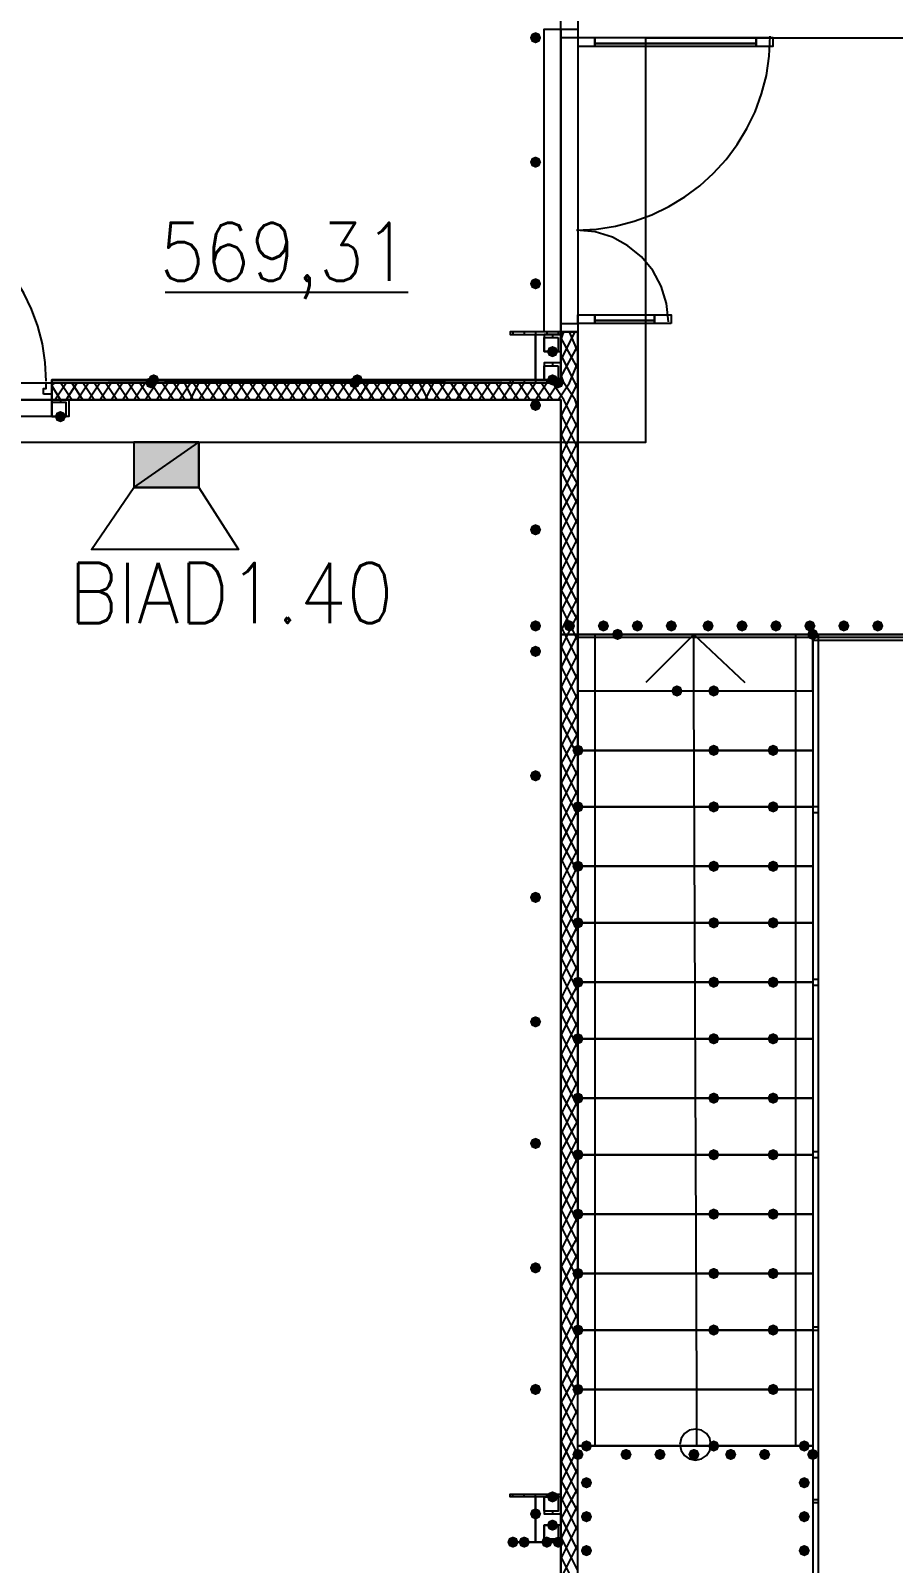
# Model space of a CAD drawing. Header units: millimetres. Extents: x 0 to 420, y 0 to 297.
# Drawn here: x 234.72 to 247.63, y 121.22 to 144.17 of the extents above; entities that cross this region are included whole.
import ezdxf

# ---------------------------------------------------------------- set-up
doc = ezdxf.new("R2010")
doc.units = ezdxf.units.MM
doc.layers.get('0').update_dxf_attribs({"linetype": 'CONTINUOUS'})
doc.styles.get("Standard").update_dxf_attribs({"font": 'STANDARD'})

msp = doc.modelspace()

# ---------------------------------------------------------------- hatches: boundary and pattern name
at = {"true_color": 0x000007}
for points in [[(242.358333, 144.060333), (242.333463, 144.000537), (242.273667, 143.975667), (242.213871, 144.000537), (242.189, 144.060333), (242.213871, 144.120129), (242.273667, 144.145), (242.333462, 144.120129)], [(242.358333, 142.197667), (242.333463, 142.137871), (242.273667, 142.113), (242.213871, 142.137871), (242.189, 142.197667), (242.213871, 142.257462), (242.273667, 142.282333), (242.333462, 142.257463)], [(242.358333, 140.377333), (242.333463, 140.317537), (242.273667, 140.292667), (242.213871, 140.317537), (242.189, 140.377333), (242.213871, 140.437129), (242.273667, 140.462), (242.333462, 140.437129)], [(242.612333, 139.361333), (242.587462, 139.301537), (242.527667, 139.276667), (242.467871, 139.301537), (242.443, 139.361333), (242.467871, 139.421129), (242.527667, 139.446), (242.587462, 139.421129)], [(242.612333, 138.938), (242.587462, 138.878204), (242.527667, 138.853333), (242.467871, 138.878204), (242.443, 138.938), (242.467871, 138.997796), (242.527667, 139.022667), (242.587462, 138.997796)], [(242.358333, 138.557), (242.333463, 138.497204), (242.273667, 138.472333), (242.213871, 138.497204), (242.189, 138.557), (242.213871, 138.616796), (242.273667, 138.641667), (242.333462, 138.616796)], [(235.246333, 138.387667), (235.221462, 138.327871), (235.161667, 138.303), (235.101871, 138.327871), (235.077, 138.387667), (235.101871, 138.447462), (235.161667, 138.472333), (235.221462, 138.447463)], [(242.358333, 136.694333), (242.333463, 136.634537), (242.273667, 136.609667), (242.213871, 136.634537), (242.189, 136.694333), (242.213871, 136.754129), (242.273667, 136.779), (242.333462, 136.754129)], [(242.358333, 135.255), (242.333463, 135.195204), (242.273667, 135.170333), (242.213871, 135.195204), (242.189, 135.255), (242.213871, 135.314796), (242.273667, 135.339667), (242.333462, 135.314796)], [(242.866333, 135.255), (242.841462, 135.195204), (242.781667, 135.170333), (242.721871, 135.195204), (242.697, 135.255), (242.721871, 135.314796), (242.781667, 135.339667), (242.841462, 135.314796)], [(243.374333, 135.255), (243.349463, 135.195204), (243.289667, 135.170333), (243.229871, 135.195204), (243.205, 135.255), (243.229871, 135.314796), (243.289667, 135.339667), (243.349462, 135.314796)], [(243.882333, 135.255), (243.857463, 135.195204), (243.797667, 135.170333), (243.737871, 135.195204), (243.713, 135.255), (243.737871, 135.314796), (243.797667, 135.339667), (243.857462, 135.314796)], [(244.390333, 135.255), (244.365462, 135.195204), (244.305667, 135.170333), (244.245871, 135.195204), (244.221, 135.255), (244.245871, 135.314796), (244.305667, 135.339667), (244.365462, 135.314796)], [(244.940667, 135.255), (244.915796, 135.195204), (244.856, 135.170333), (244.796204, 135.195204), (244.771333, 135.255), (244.796204, 135.314796), (244.856, 135.339667), (244.915796, 135.314796)], [(245.448667, 135.255), (245.423796, 135.195204), (245.364, 135.170333), (245.304204, 135.195204), (245.279333, 135.255), (245.304204, 135.314796), (245.364, 135.339667), (245.423796, 135.314796)], [(245.956667, 135.255), (245.931796, 135.195204), (245.872, 135.170333), (245.812204, 135.195204), (245.787333, 135.255), (245.812204, 135.314796), (245.872, 135.339667), (245.931796, 135.314796)], [(246.464667, 135.255), (246.439796, 135.195204), (246.38, 135.170333), (246.320204, 135.195204), (246.295333, 135.255), (246.320204, 135.314796), (246.38, 135.339667), (246.439796, 135.314796)], [(246.972667, 135.255), (246.947796, 135.195204), (246.888, 135.170333), (246.828204, 135.195204), (246.803333, 135.255), (246.828204, 135.314796), (246.888, 135.339667), (246.947796, 135.314796)], [(247.480667, 135.255), (247.455796, 135.195204), (247.396, 135.170333), (247.336204, 135.195204), (247.311333, 135.255), (247.336204, 135.314796), (247.396, 135.339667), (247.455796, 135.314796)], [(242.358333, 134.874), (242.333463, 134.814204), (242.273667, 134.789333), (242.213871, 134.814204), (242.189, 134.874), (242.213871, 134.933796), (242.273667, 134.958667), (242.333462, 134.933796)], [(242.358333, 133.011333), (242.333463, 132.951537), (242.273667, 132.926667), (242.213871, 132.951537), (242.189, 133.011333), (242.213871, 133.071129), (242.273667, 133.096), (242.333462, 133.071129)], [(242.358333, 131.191), (242.333463, 131.131204), (242.273667, 131.106333), (242.213871, 131.131204), (242.189, 131.191), (242.213871, 131.250796), (242.273667, 131.275667), (242.333462, 131.250796)], [(242.358333, 129.328333), (242.333463, 129.268537), (242.273667, 129.243667), (242.213871, 129.268537), (242.189, 129.328333), (242.213871, 129.388129), (242.273667, 129.413), (242.333462, 129.388129)], [(242.358333, 127.508), (242.333463, 127.448204), (242.273667, 127.423333), (242.213871, 127.448204), (242.189, 127.508), (242.213871, 127.567796), (242.273667, 127.592667), (242.333462, 127.567796)], [(242.358333, 125.645333), (242.333463, 125.585538), (242.273667, 125.560667), (242.213871, 125.585538), (242.189, 125.645333), (242.213871, 125.705129), (242.273667, 125.73), (242.333462, 125.705129)], [(242.358333, 123.825), (242.333463, 123.765204), (242.273667, 123.740333), (242.213871, 123.765204), (242.189, 123.825), (242.213871, 123.884796), (242.273667, 123.909667), (242.333462, 123.884796)], [(243.120333, 122.978333), (243.095462, 122.918538), (243.035667, 122.893667), (242.975871, 122.918538), (242.951, 122.978333), (242.975871, 123.038129), (243.035667, 123.063), (243.095462, 123.038129)], [(246.38, 122.978333), (246.355129, 122.918538), (246.295333, 122.893667), (246.235538, 122.918538), (246.210667, 122.978333), (246.235537, 123.038129), (246.295333, 123.063), (246.355129, 123.038129)], [(242.993333, 122.851333), (242.968462, 122.791537), (242.908667, 122.766667), (242.848871, 122.791537), (242.824, 122.851333), (242.848871, 122.911129), (242.908667, 122.936), (242.968462, 122.911129)], [(243.713, 122.851333), (243.688129, 122.791537), (243.628333, 122.766667), (243.568537, 122.791537), (243.543667, 122.851333), (243.568537, 122.911129), (243.628333, 122.936), (243.688129, 122.911129)], [(244.221, 122.851333), (244.196129, 122.791537), (244.136333, 122.766667), (244.076538, 122.791537), (244.051667, 122.851333), (244.076537, 122.911129), (244.136333, 122.936), (244.196129, 122.911129)], [(244.729, 122.851333), (244.704129, 122.791537), (244.644333, 122.766667), (244.584538, 122.791537), (244.559667, 122.851333), (244.584537, 122.911129), (244.644333, 122.936), (244.704129, 122.911129)], [(245.279333, 122.851333), (245.254462, 122.791537), (245.194667, 122.766667), (245.134871, 122.791537), (245.11, 122.851333), (245.134871, 122.911129), (245.194667, 122.936), (245.254462, 122.911129)], [(245.787333, 122.851333), (245.762462, 122.791537), (245.702667, 122.766667), (245.642871, 122.791537), (245.618, 122.851333), (245.642871, 122.911129), (245.702667, 122.936), (245.762462, 122.911129)], [(246.507, 122.851333), (246.482129, 122.791537), (246.422333, 122.766667), (246.362537, 122.791537), (246.337667, 122.851333), (246.362537, 122.911129), (246.422333, 122.936), (246.482129, 122.911129)], [(242.612333, 122.216333), (242.587462, 122.156537), (242.527667, 122.131667), (242.467871, 122.156537), (242.443, 122.216333), (242.467871, 122.276129), (242.527667, 122.301), (242.587462, 122.276129)], [(243.120333, 122.428), (243.095462, 122.368204), (243.035667, 122.343333), (242.975871, 122.368204), (242.951, 122.428), (242.975871, 122.487796), (243.035667, 122.512667), (243.095462, 122.487796)], [(246.38, 122.428), (246.355129, 122.368204), (246.295333, 122.343333), (246.235538, 122.368204), (246.210667, 122.428), (246.235537, 122.487796), (246.295333, 122.512667), (246.355129, 122.487796)], [(242.358333, 121.962333), (242.333463, 121.902537), (242.273667, 121.877667), (242.213871, 121.902537), (242.189, 121.962333), (242.213871, 122.022129), (242.273667, 122.047), (242.333462, 122.022129)], [(242.612333, 121.793), (242.587462, 121.733204), (242.527667, 121.708333), (242.467871, 121.733204), (242.443, 121.793), (242.467871, 121.852796), (242.527667, 121.877667), (242.587462, 121.852796)], [(243.120333, 121.92), (243.095462, 121.860204), (243.035667, 121.835333), (242.975871, 121.860204), (242.951, 121.92), (242.975871, 121.979796), (243.035667, 122.004667), (243.095462, 121.979796)], [(246.38, 121.92), (246.355129, 121.860204), (246.295333, 121.835333), (246.235538, 121.860204), (246.210667, 121.92), (246.235537, 121.979796), (246.295333, 122.004667), (246.355129, 121.979796)], [(242.019667, 121.539), (241.994796, 121.479204), (241.935, 121.454333), (241.875204, 121.479204), (241.850333, 121.539), (241.875204, 121.598796), (241.935, 121.623667), (241.994796, 121.598796)], [(242.189, 121.539), (242.164129, 121.479204), (242.104333, 121.454333), (242.044537, 121.479204), (242.019667, 121.539), (242.044537, 121.598796), (242.104333, 121.623667), (242.164129, 121.598796)], [(242.527667, 121.539), (242.502796, 121.479204), (242.443, 121.454333), (242.383204, 121.479204), (242.358333, 121.539), (242.383204, 121.598796), (242.443, 121.623667), (242.502796, 121.598796)], [(242.697, 121.539), (242.672129, 121.479204), (242.612333, 121.454333), (242.552537, 121.479204), (242.527667, 121.539), (242.552537, 121.598796), (242.612333, 121.623667), (242.672129, 121.598796)], [(243.120333, 121.412), (243.095462, 121.352204), (243.035667, 121.327333), (242.975871, 121.352204), (242.951, 121.412), (242.975871, 121.471796), (243.035667, 121.496667), (243.095462, 121.471796)], [(246.38, 121.412), (246.355129, 121.352204), (246.295333, 121.327333), (246.235538, 121.352204), (246.210667, 121.412), (246.235537, 121.471796), (246.295333, 121.496667), (246.355129, 121.471796)]]:
    msp.add_hatch(color=0, dxfattribs=at).paths.add_polyline_path(points, flags=0)
h = msp.add_hatch(color=0, dxfattribs=at)
h.paths.add_polyline_path([(242.612333, 138.938), (235.034667, 138.938), (242.612333, 138.895667)], flags=0)
h.paths.add_polyline_path([(235.034667, 138.938), (242.612333, 138.895667), (235.034667, 138.895667)], flags=0)
at = {"true_color": 0x0000fe}
for points in [[(236.601, 138.895667), (236.576129, 138.835871), (236.516333, 138.811), (236.456538, 138.835871), (236.431667, 138.895667), (236.456537, 138.955462), (236.516333, 138.980333), (236.576129, 138.955463)], [(236.643333, 138.938), (236.618462, 138.878204), (236.558667, 138.853333), (236.498871, 138.878204), (236.474, 138.938), (236.498871, 138.997796), (236.558667, 139.022667), (236.618462, 138.997796)], [(239.649, 138.895667), (239.624129, 138.835871), (239.564333, 138.811), (239.504538, 138.835871), (239.479667, 138.895667), (239.504537, 138.955462), (239.564333, 138.980333), (239.624129, 138.955463)], [(239.691333, 138.938), (239.666462, 138.878204), (239.606667, 138.853333), (239.546871, 138.878204), (239.522, 138.938), (239.546871, 138.997796), (239.606667, 139.022667), (239.666462, 138.997796)], [(242.697, 138.895667), (242.672129, 138.835871), (242.612333, 138.811), (242.552537, 138.835871), (242.527667, 138.895667), (242.552537, 138.955462), (242.612333, 138.980333), (242.672129, 138.955463)], [(242.697, 138.895667), (242.672129, 138.835871), (242.612333, 138.811), (242.552537, 138.835871), (242.527667, 138.895667), (242.552537, 138.955462), (242.612333, 138.980333), (242.672129, 138.955463)], [(243.586, 135.128), (243.561129, 135.068204), (243.501333, 135.043333), (243.441538, 135.068204), (243.416667, 135.128), (243.441537, 135.187796), (243.501333, 135.212667), (243.561129, 135.187796)], [(246.507, 135.128), (246.482129, 135.068204), (246.422333, 135.043333), (246.362537, 135.068204), (246.337667, 135.128), (246.362537, 135.187796), (246.422333, 135.212667), (246.482129, 135.187796)], [(244.475, 134.281333), (244.450129, 134.221537), (244.390333, 134.196667), (244.330537, 134.221537), (244.305667, 134.281333), (244.330537, 134.341129), (244.390333, 134.366), (244.450129, 134.341129)], [(245.025333, 134.281333), (245.000462, 134.221537), (244.940667, 134.196667), (244.880871, 134.221537), (244.856, 134.281333), (244.880871, 134.341129), (244.940667, 134.366), (245.000462, 134.341129)], [(242.993333, 133.392333), (242.968462, 133.332538), (242.908667, 133.307667), (242.848871, 133.332538), (242.824, 133.392333), (242.848871, 133.452129), (242.908667, 133.477), (242.968462, 133.452129)], [(245.025333, 133.392333), (245.000462, 133.332538), (244.940667, 133.307667), (244.880871, 133.332538), (244.856, 133.392333), (244.880871, 133.452129), (244.940667, 133.477), (245.000462, 133.452129)], [(245.914333, 133.392333), (245.889462, 133.332538), (245.829667, 133.307667), (245.769871, 133.332538), (245.745, 133.392333), (245.769871, 133.452129), (245.829667, 133.477), (245.889462, 133.452129)], [(242.993333, 132.545667), (242.968462, 132.485871), (242.908667, 132.461), (242.848871, 132.485871), (242.824, 132.545667), (242.848871, 132.605462), (242.908667, 132.630333), (242.968462, 132.605463)], [(242.993333, 132.545667), (242.968462, 132.485871), (242.908667, 132.461), (242.848871, 132.485871), (242.824, 132.545667), (242.848871, 132.605462), (242.908667, 132.630333), (242.968462, 132.605463)], [(245.025333, 132.545667), (245.000462, 132.485871), (244.940667, 132.461), (244.880871, 132.485871), (244.856, 132.545667), (244.880871, 132.605462), (244.940667, 132.630333), (245.000462, 132.605463)], [(245.914333, 132.545667), (245.889462, 132.485871), (245.829667, 132.461), (245.769871, 132.485871), (245.745, 132.545667), (245.769871, 132.605462), (245.829667, 132.630333), (245.889462, 132.605463)], [(242.993333, 131.656667), (242.968462, 131.596871), (242.908667, 131.572), (242.848871, 131.596871), (242.824, 131.656667), (242.848871, 131.716462), (242.908667, 131.741333), (242.968462, 131.716463)], [(245.025333, 131.656667), (245.000462, 131.596871), (244.940667, 131.572), (244.880871, 131.596871), (244.856, 131.656667), (244.880871, 131.716462), (244.940667, 131.741333), (245.000462, 131.716463)], [(245.914333, 131.656667), (245.889462, 131.596871), (245.829667, 131.572), (245.769871, 131.596871), (245.745, 131.656667), (245.769871, 131.716462), (245.829667, 131.741333), (245.889462, 131.716463)], [(242.993333, 130.81), (242.968462, 130.750204), (242.908667, 130.725333), (242.848871, 130.750204), (242.824, 130.81), (242.848871, 130.869796), (242.908667, 130.894667), (242.968462, 130.869796)], [(245.025333, 130.81), (245.000462, 130.750204), (244.940667, 130.725333), (244.880871, 130.750204), (244.856, 130.81), (244.880871, 130.869796), (244.940667, 130.894667), (245.000462, 130.869796)], [(245.914333, 130.81), (245.889462, 130.750204), (245.829667, 130.725333), (245.769871, 130.750204), (245.745, 130.81), (245.769871, 130.869796), (245.829667, 130.894667), (245.889462, 130.869796)], [(242.993333, 129.921), (242.968462, 129.861204), (242.908667, 129.836333), (242.848871, 129.861204), (242.824, 129.921), (242.848871, 129.980796), (242.908667, 130.005667), (242.968462, 129.980796)], [(242.993333, 129.921), (242.968462, 129.861204), (242.908667, 129.836333), (242.848871, 129.861204), (242.824, 129.921), (242.848871, 129.980796), (242.908667, 130.005667), (242.968462, 129.980796)], [(245.025333, 129.921), (245.000462, 129.861204), (244.940667, 129.836333), (244.880871, 129.861204), (244.856, 129.921), (244.880871, 129.980796), (244.940667, 130.005667), (245.000462, 129.980796)], [(245.914333, 129.921), (245.889462, 129.861204), (245.829667, 129.836333), (245.769871, 129.861204), (245.745, 129.921), (245.769871, 129.980796), (245.829667, 130.005667), (245.889462, 129.980796)], [(242.993333, 129.074333), (242.968462, 129.014537), (242.908667, 128.989667), (242.848871, 129.014537), (242.824, 129.074333), (242.848871, 129.134129), (242.908667, 129.159), (242.968462, 129.134129)], [(245.025333, 129.074333), (245.000462, 129.014537), (244.940667, 128.989667), (244.880871, 129.014537), (244.856, 129.074333), (244.880871, 129.134129), (244.940667, 129.159), (245.000462, 129.134129)], [(245.914333, 129.074333), (245.889462, 129.014537), (245.829667, 128.989667), (245.769871, 129.014537), (245.745, 129.074333), (245.769871, 129.134129), (245.829667, 129.159), (245.889462, 129.134129)], [(242.993333, 128.185333), (242.968462, 128.125538), (242.908667, 128.100667), (242.848871, 128.125538), (242.824, 128.185333), (242.848871, 128.245129), (242.908667, 128.27), (242.968462, 128.245129)], [(245.025333, 128.185333), (245.000462, 128.125538), (244.940667, 128.100667), (244.880871, 128.125538), (244.856, 128.185333), (244.880871, 128.245129), (244.940667, 128.27), (245.000462, 128.245129)], [(245.914333, 128.185333), (245.889462, 128.125538), (245.829667, 128.100667), (245.769871, 128.125538), (245.745, 128.185333), (245.769871, 128.245129), (245.829667, 128.27), (245.889462, 128.245129)], [(242.993333, 127.338667), (242.968462, 127.278871), (242.908667, 127.254), (242.848871, 127.278871), (242.824, 127.338667), (242.848871, 127.398462), (242.908667, 127.423333), (242.968462, 127.398463)], [(245.025333, 127.338667), (245.000462, 127.278871), (244.940667, 127.254), (244.880871, 127.278871), (244.856, 127.338667), (244.880871, 127.398462), (244.940667, 127.423333), (245.000462, 127.398463)], [(245.914333, 127.338667), (245.889462, 127.278871), (245.829667, 127.254), (245.769871, 127.278871), (245.745, 127.338667), (245.769871, 127.398462), (245.829667, 127.423333), (245.889462, 127.398463)], [(242.993333, 126.449667), (242.968462, 126.389871), (242.908667, 126.365), (242.848871, 126.389871), (242.824, 126.449667), (242.848871, 126.509462), (242.908667, 126.534333), (242.968462, 126.509463)], [(242.993333, 126.449667), (242.968462, 126.389871), (242.908667, 126.365), (242.848871, 126.389871), (242.824, 126.449667), (242.848871, 126.509462), (242.908667, 126.534333), (242.968462, 126.509463)], [(245.025333, 126.449667), (245.000462, 126.389871), (244.940667, 126.365), (244.880871, 126.389871), (244.856, 126.449667), (244.880871, 126.509462), (244.940667, 126.534333), (245.000462, 126.509463)], [(245.914333, 126.449667), (245.889462, 126.389871), (245.829667, 126.365), (245.769871, 126.389871), (245.745, 126.449667), (245.769871, 126.509462), (245.829667, 126.534333), (245.889462, 126.509463)], [(242.993333, 125.560667), (242.968462, 125.500871), (242.908667, 125.476), (242.848871, 125.500871), (242.824, 125.560667), (242.848871, 125.620462), (242.908667, 125.645333), (242.968462, 125.620463)], [(245.025333, 125.560667), (245.000462, 125.500871), (244.940667, 125.476), (244.880871, 125.500871), (244.856, 125.560667), (244.880871, 125.620462), (244.940667, 125.645333), (245.000462, 125.620463)], [(245.914333, 125.560667), (245.889462, 125.500871), (245.829667, 125.476), (245.769871, 125.500871), (245.745, 125.560667), (245.769871, 125.620462), (245.829667, 125.645333), (245.889462, 125.620463)], [(242.993333, 124.714), (242.968462, 124.654204), (242.908667, 124.629333), (242.848871, 124.654204), (242.824, 124.714), (242.848871, 124.773796), (242.908667, 124.798667), (242.968462, 124.773796)], [(245.025333, 124.714), (245.000462, 124.654204), (244.940667, 124.629333), (244.880871, 124.654204), (244.856, 124.714), (244.880871, 124.773796), (244.940667, 124.798667), (245.000462, 124.773796)], [(245.914333, 124.714), (245.889462, 124.654204), (245.829667, 124.629333), (245.769871, 124.654204), (245.745, 124.714), (245.769871, 124.773796), (245.829667, 124.798667), (245.889462, 124.773796)], [(242.993333, 123.825), (242.968462, 123.765204), (242.908667, 123.740333), (242.848871, 123.765204), (242.824, 123.825), (242.848871, 123.884796), (242.908667, 123.909667), (242.968462, 123.884796)], [(242.993333, 123.825), (242.968462, 123.765204), (242.908667, 123.740333), (242.848871, 123.765204), (242.824, 123.825), (242.848871, 123.884796), (242.908667, 123.909667), (242.968462, 123.884796)], [(242.993333, 123.825), (242.968462, 123.765204), (242.908667, 123.740333), (242.848871, 123.765204), (242.824, 123.825), (242.848871, 123.884796), (242.908667, 123.909667), (242.968462, 123.884796)], [(245.914333, 123.825), (245.889462, 123.765204), (245.829667, 123.740333), (245.769871, 123.765204), (245.745, 123.825), (245.769871, 123.884796), (245.829667, 123.909667), (245.889462, 123.884796)], [(245.914333, 123.825), (245.889462, 123.765204), (245.829667, 123.740333), (245.769871, 123.765204), (245.745, 123.825), (245.769871, 123.884796), (245.829667, 123.909667), (245.889462, 123.884796)], [(245.025333, 122.978333), (245.000462, 122.918538), (244.940667, 122.893667), (244.880871, 122.918538), (244.856, 122.978333), (244.880871, 123.038129), (244.940667, 123.063), (245.000462, 123.038129)]]:
    msp.add_hatch(color=0, dxfattribs=at).paths.add_polyline_path(points, flags=0)
at = {"true_color": 0x000052}
h = msp.add_hatch(color=0, dxfattribs=at)
h.paths.add_polyline_path([(237.236001, 137.329333), (236.262334, 137.329333), (237.236001, 138.006666)], flags=0)
h.paths.add_polyline_path([(236.262334, 137.329333), (237.236001, 138.006666), (236.262334, 138.006666)], flags=0)

# ---------------------------------------------------------------- linework, layer by layer
at = {"color": 0, "true_color": 0x000007}
for points in [[(393.361333, 220.810667), (259.291667, 220.810667), (259.291667, 189.780333), (242.612333, 189.780333), (242.612333, 220.810667), (108.585, 220.810667), (108.585, 104.14), (242.654667, 104.14), (242.654667, 135.128), (259.291667, 135.128), (259.291667, 104.14), (393.361333, 104.14)], [(242.612333, 220.429667), (242.612333, 189.780333), (259.291667, 189.780333), (259.291667, 220.429667), (393.022667, 220.429667), (393.022667, 104.478667), (259.291667, 104.478667), (259.291667, 135.128), (242.654667, 135.128), (242.654667, 104.478667), (108.923667, 104.478667), (108.923667, 220.429667)], [(242.654667, 144.187333), (242.908667, 144.187333), (242.908667, 144.060333), (242.654667, 144.060333)], [(242.908667, 143.933333), (243.162667, 143.933333), (243.162667, 144.060333), (242.908667, 144.060333)], [(245.575667, 144.060333), (243.162667, 144.060333), (243.162667, 143.975667), (245.575667, 143.975667)], [(245.575667, 143.975667), (243.162667, 143.975667), (243.162667, 143.933333), (245.575667, 143.933333)], [(245.829667, 144.060333), (245.575667, 144.060333), (245.575667, 143.933333), (245.829667, 143.933333)], [(242.654667, 139.784667), (242.908667, 139.784667), (242.908667, 139.657667), (242.654667, 139.657667)], [(242.908667, 139.911667), (243.162667, 139.911667), (243.162667, 139.784667), (242.908667, 139.784667)], [(244.051667, 139.827), (243.162667, 139.827), (243.162667, 139.911667), (244.051667, 139.911667)], [(244.051667, 139.784667), (243.162667, 139.784667), (243.162667, 139.827), (244.051667, 139.827)], [(244.305667, 139.784667), (244.051667, 139.784667), (244.051667, 139.911667), (244.305667, 139.911667)], [(242.654667, 139.657667), (241.892667, 139.657667), (241.892667, 139.615333), (242.273667, 139.615333), (242.273667, 138.938), (241.892667, 138.938), (241.892667, 138.895667), (242.654667, 138.895667), (242.654667, 138.938), (242.273667, 138.938), (242.273667, 139.615333), (242.654667, 139.615333)], [(242.654667, 139.615333), (242.400667, 139.615333), (242.400667, 139.361333), (242.654667, 139.361333)], [(242.612333, 139.573), (242.612333, 139.361333), (242.400667, 139.361333), (242.400667, 139.573)], [(242.654667, 139.657667), (242.908667, 139.657667)], [(242.654667, 139.192), (242.400667, 139.192), (242.400667, 138.938), (242.654667, 138.938)], [(242.612333, 139.149667), (242.612333, 138.938), (242.400667, 138.938), (242.400667, 139.149667)], [(234.907667, 138.726333), (234.907667, 138.811), (234.95, 138.811), (234.95, 138.895667), (235.034667, 138.895667), (235.034667, 138.726333)], [(242.612333, 138.938), (235.034667, 138.938), (242.612333, 138.895667)], [(235.034667, 138.938), (242.612333, 138.895667), (235.034667, 138.895667)], [(235.034667, 138.895667), (242.612333, 138.895667), (242.612333, 138.938), (235.034667, 138.938)], [(235.034667, 138.895667), (242.612333, 138.895667), (242.612333, 138.938), (235.034667, 138.938)], [(235.034667, 138.641667), (235.288667, 138.641667), (235.288667, 138.387667), (235.034667, 138.387667)], [(235.034667, 138.599333), (235.034667, 138.387667), (235.246333, 138.387667), (235.246333, 138.599333)], [(242.908667, 122.978333), (242.908667, 135.128), (243.162667, 135.128), (243.162667, 122.978333)], [(246.422333, 134.281333), (246.422333, 135.128), (242.908667, 135.128), (242.908667, 134.281333), (246.422333, 134.281333), (246.422333, 133.392333), (242.908667, 133.392333), (242.908667, 134.281333)], [(246.168333, 122.978333), (246.168333, 135.128), (246.422333, 135.128), (246.422333, 122.978333)], [(246.507, 119.507), (246.507, 111.717667), (246.422333, 111.717667), (246.422333, 119.507), (246.422333, 111.717667), (246.507, 111.717667), (246.507, 119.507), (246.507, 122.174), (246.507, 135.043333), (255.439333, 135.043333), (255.439333, 122.174), (255.439333, 119.507), (255.439333, 111.717667), (255.524, 111.717667), (255.524, 119.507), (255.524, 122.174), (255.524, 135.128), (246.422333, 135.128), (246.422333, 122.174), (246.422333, 119.507), (246.422333, 111.717667), (246.507, 111.717667)], [(246.464667, 135.128), (246.422333, 135.128), (246.422333, 135.085667), (246.422333, 135.043333), (246.464667, 135.043333), (246.507, 135.043333), (246.507, 135.085667), (246.507, 135.128)], [(242.908667, 133.392333), (246.422333, 133.392333), (246.422333, 132.545667), (242.908667, 132.545667)], [(242.908667, 132.545667), (246.422333, 132.545667), (246.422333, 131.656667), (242.908667, 131.656667)], [(246.507, 132.545667), (246.422333, 132.545667), (246.422333, 132.461), (246.507, 132.461)], [(242.908667, 131.656667), (246.422333, 131.656667), (246.422333, 130.81), (242.908667, 130.81)], [(242.908667, 130.81), (246.422333, 130.81), (246.422333, 129.921), (242.908667, 129.921)], [(242.908667, 129.921), (246.422333, 129.921), (246.422333, 129.074333), (242.908667, 129.074333)], [(246.507, 129.963333), (246.422333, 129.963333), (246.422333, 129.878667), (246.507, 129.878667)], [(242.908667, 129.074333), (246.422333, 129.074333), (246.422333, 128.185333), (242.908667, 128.185333)], [(242.908667, 128.185333), (246.422333, 128.185333), (246.422333, 127.338667), (242.908667, 127.338667)], [(246.507, 127.381), (246.422333, 127.381), (246.422333, 127.296333), (246.507, 127.296333)], [(242.908667, 127.338667), (246.422333, 127.338667), (246.422333, 126.449667), (242.908667, 126.449667)], [(242.908667, 126.449667), (246.422333, 126.449667), (246.422333, 125.560667), (242.908667, 125.560667)], [(242.908667, 125.560667), (246.422333, 125.560667), (246.422333, 124.714), (242.908667, 124.714)], [(242.908667, 124.714), (246.422333, 124.714), (246.422333, 123.825), (242.908667, 123.825)], [(246.507, 124.756333), (246.422333, 124.756333), (246.422333, 124.714), (246.507, 124.714)], [(242.908667, 123.825), (246.422333, 123.825), (246.422333, 122.978333), (242.908667, 122.978333)], [(242.908667, 122.978333), (246.422333, 122.978333), (246.422333, 120.353667), (242.908667, 120.353667)], [(242.654667, 121.539), (241.892667, 121.539), (242.273667, 121.539), (242.273667, 122.216333), (241.892667, 122.216333), (241.892667, 122.258667), (242.654667, 122.258667), (242.654667, 122.216333), (242.273667, 122.216333), (242.273667, 121.539)], [(242.654667, 122.216333), (242.400667, 122.216333), (242.400667, 121.962333), (242.654667, 121.962333)], [(242.612333, 122.216333), (242.612333, 122.004667), (242.400667, 122.004667), (242.400667, 122.216333)], [(246.422333, 122.174), (246.422333, 122.131667), (246.464667, 122.131667), (246.507, 122.131667), (246.507, 122.174), (246.464667, 122.174)], [(242.654667, 121.793), (242.400667, 121.793), (242.400667, 121.539), (242.654667, 121.539)], [(242.612333, 121.793), (242.612333, 121.581333), (242.400667, 121.581333), (242.400667, 121.793)]]:
    msp.add_lwpolyline(points, close=True, dxfattribs=at)
at = {"color": 0, "true_color": 0x0000fe}
msp.add_lwpolyline([(242.612333, 220.429667), (108.923667, 220.429667), (108.923667, 104.478667), (242.654667, 104.478667), (242.654667, 135.128), (259.291667, 135.128), (259.291667, 104.478667), (393.022667, 104.478667), (393.022667, 220.429667), (259.291667, 220.429667), (259.291667, 189.780333), (242.612333, 189.780333)], close=True, dxfattribs=at)
at = {"color": 0, "true_color": 0x000005}
msp.add_lwpolyline([(133.011334, 138.006666), (237.236001, 138.006666), (243.924667, 138.006666), (243.924667, 144.060333), (260.942667, 144.060333), (260.942667, 138.006666), (372.745, 138.006666), (372.745, 186.732333), (265.091334, 186.732333), (258.487334, 186.732333), (258.487334, 163.279666), (257.979334, 163.279666), (257.979334, 181.017333), (251.079001, 181.017333), (240.453334, 181.017333), (240.453334, 202.988333), (236.177667, 202.988333), (235.204001, 202.988333), (222.800334, 202.988333), (222.800334, 186.732333), (125.560668, 186.732333)], dxfattribs=at)
at = {"color": 0, "true_color": 0x000008}
for points in [[(121.200333, 186.012667), (121.200333, 138.895667), (242.654667, 138.895667), (242.654667, 186.012667)], [(242.908667, 144.441333), (242.908667, 135.085667), (258.995333, 135.085667), (258.995333, 144.441333)]]:
    msp.add_lwpolyline(points, close=True, dxfattribs=at)
at = {"color": 0, "true_color": 0x000007}
for points in [[(242.400667, 141.901333), (242.400667, 144.187333), (242.527667, 144.187333)], [(242.527667, 144.187333), (242.654667, 144.187333), (242.654667, 141.901333)], [(242.8875, 141.181667), (243.183995, 141.196638), (243.471924, 141.24058), (243.74983, 141.312036), (244.016255, 141.409547), (244.269742, 141.531657), (244.508834, 141.676907), (244.732072, 141.843841), (244.938, 142.031), (245.125159, 142.236928), (245.292093, 142.460166), (245.437343, 142.699258), (245.559453, 142.952745), (245.656964, 143.21917), (245.72842, 143.497076), (245.772362, 143.785005), (245.787333, 144.0815)], [(245.575667, 143.975667), (243.162667, 143.975667)], [(242.527667, 139.657667), (242.400667, 139.657667), (242.400667, 141.901333)], [(242.654667, 141.901333), (242.654667, 139.657667), (242.527667, 139.657667)], [(234.95, 138.916833), (234.935684, 139.200342), (234.893666, 139.47566), (234.82534, 139.741395), (234.732099, 139.996151), (234.615337, 140.238537), (234.476448, 140.467157), (234.316824, 140.680619), (234.137861, 140.877528), (233.940952, 141.056491), (233.727491, 141.216114), (233.49887, 141.355004), (233.256485, 141.471766), (233.001728, 141.565007), (232.735994, 141.633333), (232.460675, 141.675351), (232.177167, 141.689667)], [(244.263333, 139.805833), (244.235381, 140.083109), (244.155212, 140.341365), (244.02836, 140.57507), (243.860357, 140.77869), (243.656737, 140.946693), (243.423032, 141.073545), (243.164775, 141.153714), (242.8875, 141.181667)], [(236.728, 140.250333), (240.368667, 140.250333)], [(244.051667, 139.827), (243.162667, 139.827)], [(241.935, 139.657667), (241.935, 139.615333)], [(242.104333, 139.657667), (242.104333, 139.615333)], [(242.273667, 139.657667), (242.273667, 138.895667)], [(242.443, 139.657667), (242.443, 139.615333)], [(242.527667, 139.615333), (242.527667, 139.573)], [(242.612333, 139.657667), (242.612333, 139.615333)], [(242.654667, 139.530667), (242.697, 139.657667)], [(242.654667, 139.234333), (242.866333, 139.657667)], [(242.908667, 139.657667), (242.654667, 139.657667)], [(242.654667, 139.657667), (242.654667, 138.895667)], [(242.908667, 139.107333), (242.654667, 139.573)], [(242.908667, 139.361333), (242.781667, 139.657667)], [(242.908667, 138.895667), (242.908667, 139.657667)], [(242.654667, 138.980333), (242.908667, 139.446)], [(242.866333, 138.895667), (242.654667, 139.319)], [(242.527667, 139.192), (242.527667, 139.149667)], [(242.781667, 138.895667), (242.908667, 139.192)], [(242.612333, 138.895667), (235.034667, 138.895667), (242.612333, 138.938), (235.034667, 138.938)], [(235.034667, 138.853333), (235.077, 138.895667)], [(235.034667, 138.895667), (235.034667, 138.726333), (235.034667, 138.641667)], [(235.034667, 138.641667), (235.034667, 138.726333), (235.034667, 138.895667), (235.034667, 138.726333)], [(242.654667, 138.895667), (235.034667, 138.895667)], [(235.161667, 138.641667), (235.034667, 138.853333)], [(235.077, 138.641667), (235.246333, 138.895667)], [(235.331, 138.641667), (235.161667, 138.895667)], [(235.246333, 138.641667), (235.415667, 138.895667)], [(235.500333, 138.641667), (235.331, 138.895667)], [(235.415667, 138.641667), (235.585, 138.895667)], [(235.669667, 138.641667), (235.500333, 138.895667)], [(235.585, 138.641667), (235.754333, 138.895667)], [(235.839, 138.641667), (235.669667, 138.895667)], [(235.754333, 138.641667), (235.923667, 138.895667)], [(236.008333, 138.641667), (235.839, 138.895667)], [(235.923667, 138.641667), (236.093, 138.895667)], [(236.177667, 138.641667), (236.008333, 138.895667)], [(236.093, 138.641667), (236.262333, 138.895667)], [(236.347, 138.641667), (236.177667, 138.895667)], [(236.262333, 138.641667), (236.431667, 138.895667)], [(236.516333, 138.641667), (236.347, 138.895667)], [(236.431667, 138.641667), (236.601, 138.895667)], [(236.685667, 138.641667), (236.516333, 138.895667)], [(236.601, 138.641667), (236.770333, 138.895667)], [(236.855, 138.641667), (236.685667, 138.895667)], [(236.770333, 138.641667), (236.939667, 138.895667)], [(237.024333, 138.641667), (236.855, 138.895667)], [(236.939667, 138.641667), (237.109, 138.895667)], [(237.151333, 138.641667), (237.024333, 138.895667)], [(237.109, 138.641667), (237.236, 138.895667)], [(237.320667, 138.641667), (237.151333, 138.895667)], [(237.236, 138.641667), (237.405333, 138.895667)], [(237.49, 138.641667), (237.320667, 138.895667)], [(237.405333, 138.641667), (237.574667, 138.895667)], [(237.659333, 138.641667), (237.49, 138.895667)], [(237.574667, 138.641667), (237.744, 138.895667)], [(237.828667, 138.641667), (237.659333, 138.895667)], [(237.744, 138.641667), (237.913333, 138.895667)], [(237.998, 138.641667), (237.828667, 138.895667)], [(237.913333, 138.641667), (238.082667, 138.895667)], [(238.167333, 138.641667), (237.998, 138.895667)], [(238.082667, 138.641667), (238.252, 138.895667)], [(238.336667, 138.641667), (238.167333, 138.895667)], [(238.252, 138.641667), (238.421333, 138.895667)], [(238.506, 138.641667), (238.336667, 138.895667)], [(238.421333, 138.641667), (238.590667, 138.895667)], [(238.675333, 138.641667), (238.506, 138.895667)], [(238.590667, 138.641667), (238.76, 138.895667)], [(238.844667, 138.641667), (238.675333, 138.895667)], [(238.76, 138.641667), (238.929333, 138.895667)], [(239.014, 138.641667), (238.844667, 138.895667)], [(238.929333, 138.641667), (239.098667, 138.895667)], [(239.183333, 138.641667), (239.014, 138.895667)], [(239.098667, 138.641667), (239.268, 138.895667)], [(239.352667, 138.641667), (239.183333, 138.895667)], [(239.268, 138.641667), (239.437333, 138.895667)], [(239.522, 138.641667), (239.352667, 138.895667)], [(239.437333, 138.641667), (239.606667, 138.895667)], [(239.691333, 138.641667), (239.522, 138.895667)], [(239.606667, 138.641667), (239.776, 138.895667)], [(239.860667, 138.641667), (239.691333, 138.895667)], [(239.776, 138.641667), (239.945333, 138.895667)], [(240.03, 138.641667), (239.860667, 138.895667)], [(239.945333, 138.641667), (240.114667, 138.895667)], [(240.199333, 138.641667), (240.03, 138.895667)], [(240.114667, 138.641667), (240.284, 138.895667)], [(240.368667, 138.641667), (240.199333, 138.895667)], [(240.284, 138.641667), (240.453333, 138.895667)], [(240.538, 138.641667), (240.368667, 138.895667)], [(240.453333, 138.641667), (240.622667, 138.895667)], [(240.665, 138.641667), (240.538, 138.895667)], [(240.622667, 138.641667), (240.749667, 138.895667)], [(240.834333, 138.641667), (240.665, 138.895667)], [(240.749667, 138.641667), (240.919, 138.895667)], [(241.003667, 138.641667), (240.834333, 138.895667)], [(240.919, 138.641667), (241.088333, 138.895667)], [(241.173, 138.641667), (241.003667, 138.895667)], [(241.088333, 138.641667), (241.257667, 138.895667)], [(241.342333, 138.641667), (241.173, 138.895667)], [(241.257667, 138.641667), (241.427, 138.895667)], [(241.511667, 138.641667), (241.342333, 138.895667)], [(241.427, 138.641667), (241.596333, 138.895667)], [(241.681, 138.641667), (241.511667, 138.895667)], [(241.596333, 138.641667), (241.765667, 138.895667)], [(241.850333, 138.641667), (241.681, 138.895667)], [(241.765667, 138.641667), (241.935, 138.895667)], [(242.019667, 138.641667), (241.850333, 138.895667)], [(241.935, 138.938), (241.935, 138.895667)], [(241.935, 138.641667), (242.104333, 138.895667)], [(242.189, 138.641667), (242.019667, 138.895667)], [(242.104333, 138.938), (242.104333, 138.895667)], [(242.104333, 138.641667), (242.273667, 138.895667)], [(242.358333, 138.641667), (242.189, 138.895667)], [(242.273667, 138.641667), (242.443, 138.895667)], [(242.527667, 138.641667), (242.358333, 138.895667)], [(242.443, 138.938), (242.443, 138.895667)], [(242.443, 138.641667), (242.612333, 138.895667)], [(242.697, 138.641667), (242.527667, 138.895667)], [(242.612333, 138.938), (242.612333, 138.895667)], [(242.612333, 138.641667), (242.781667, 138.895667)], [(242.697, 138.895667), (242.654667, 139.022667)], [(242.866333, 138.641667), (242.697, 138.895667)], [(242.781667, 138.641667), (242.908667, 138.895667)], [(242.908667, 138.811), (242.866333, 138.895667)], [(242.908667, 138.641667), (242.908667, 138.895667)], [(233.595333, 138.641667), (235.034667, 138.641667), (235.034667, 138.514667)], [(235.034667, 138.641667), (242.654667, 138.641667)], [(235.161667, 138.641667), (235.161667, 138.599333)], [(242.654667, 138.387667), (242.781667, 138.641667)], [(242.654667, 138.641667), (242.654667, 104.14)], [(242.654667, 138.091333), (242.908667, 138.599333)], [(242.908667, 138.218333), (242.697, 138.641667)], [(242.908667, 138.514667), (242.866333, 138.641667)], [(242.908667, 104.14), (242.908667, 138.641667)], [(235.034667, 138.514667), (235.034667, 138.387667), (233.595333, 138.387667)], [(242.908667, 137.922), (242.654667, 138.43)], [(242.654667, 137.795), (242.908667, 138.303)], [(242.908667, 137.625667), (242.654667, 138.133667)], [(242.654667, 137.498667), (242.908667, 138.006667)], [(242.908667, 137.371667), (242.654667, 137.837333)], [(242.654667, 137.202333), (242.908667, 137.710333)], [(242.908667, 137.075333), (242.654667, 137.583333)], [(242.654667, 136.948333), (242.908667, 137.414)], [(242.908667, 136.779), (242.654667, 137.287)], [(242.654667, 136.652), (242.908667, 137.16)], [(242.908667, 136.482667), (242.654667, 136.990667)], [(242.654667, 136.355667), (242.908667, 136.863667)], [(242.908667, 136.186333), (242.654667, 136.694333)], [(242.654667, 136.059333), (242.908667, 136.567333)], [(242.908667, 135.89), (242.654667, 136.398)], [(242.654667, 135.763), (242.908667, 136.271)], [(242.908667, 135.593667), (242.654667, 136.101667)], [(242.654667, 135.466667), (242.908667, 135.974667)], [(242.908667, 135.339667), (242.654667, 135.805333)], [(242.654667, 135.170333), (242.908667, 135.678333)], [(242.908667, 135.043333), (242.654667, 135.551333)], [(242.654667, 134.916333), (242.908667, 135.424333)], [(242.908667, 134.747), (242.654667, 135.255)], [(242.654667, 134.62), (242.908667, 135.128)], [(242.908667, 134.450667), (242.654667, 134.958667)], [(244.644333, 135.128), (243.924667, 134.408333)], [(244.686667, 122.978333), (244.686667, 123.825), (244.644333, 134.281333), (244.644333, 135.128), (245.406333, 134.408333)], [(246.422333, 134.281333), (246.422333, 135.128)], [(255.524, 135.128), (246.422333, 135.128)], [(255.524, 135.128), (246.422333, 135.128)], [(246.422333, 135.128), (246.422333, 122.174)], [(246.422333, 135.128), (246.422333, 122.174)], [(255.524, 135.128), (246.422333, 135.128)], [(255.524, 135.128), (246.422333, 135.128)], [(246.422333, 135.128), (246.422333, 122.174)], [(246.422333, 135.128), (246.422333, 122.174)], [(246.507, 135.043333), (255.439333, 135.043333)], [(246.507, 135.043333), (255.439333, 135.043333)], [(246.507, 122.174), (246.507, 135.043333)], [(246.507, 122.174), (246.507, 135.043333)], [(246.507, 135.043333), (255.439333, 135.043333)], [(246.507, 135.043333), (255.439333, 135.043333)], [(246.507, 122.174), (246.507, 135.043333)], [(242.654667, 134.323667), (242.908667, 134.831667)], [(242.908667, 134.154333), (242.654667, 134.662333)], [(242.654667, 134.027333), (242.908667, 134.535333)], [(242.908667, 133.858), (242.654667, 134.366)], [(242.654667, 133.731), (242.908667, 134.239)], [(242.908667, 134.281333), (242.908667, 133.392333)], [(242.908667, 133.604), (242.654667, 134.069667)], [(242.654667, 133.434667), (242.908667, 133.942667)], [(242.908667, 133.307667), (242.654667, 133.815667)], [(242.654667, 133.180667), (242.908667, 133.646333)], [(242.908667, 133.011333), (242.654667, 133.519333)], [(242.654667, 132.884333), (242.908667, 133.392333)], [(242.908667, 133.392333), (242.908667, 132.545667)], [(242.908667, 132.715), (242.654667, 133.223)], [(242.654667, 132.588), (242.908667, 133.096)], [(242.908667, 132.418667), (242.654667, 132.926667)], [(242.654667, 132.291667), (242.908667, 132.799667)], [(242.908667, 132.122333), (242.654667, 132.630333)], [(242.654667, 131.995333), (242.908667, 132.503333)], [(242.908667, 132.545667), (242.908667, 131.656667)], [(242.908667, 131.826), (242.654667, 132.334)], [(242.654667, 131.699), (242.908667, 132.207)], [(242.908667, 131.572), (242.654667, 132.037667)], [(242.654667, 131.402667), (242.908667, 131.910667)], [(242.908667, 131.275667), (242.654667, 131.783667)], [(242.654667, 131.148667), (242.908667, 131.656667)], [(242.908667, 130.979333), (242.654667, 131.487333)], [(242.908667, 131.656667), (242.908667, 130.81)], [(242.654667, 130.852333), (242.908667, 131.360333)], [(242.908667, 130.683), (242.654667, 131.191)], [(242.654667, 130.556), (242.908667, 131.064)], [(242.908667, 130.386667), (242.654667, 130.894667)], [(242.908667, 130.81), (242.908667, 129.921)], [(242.654667, 130.259667), (242.908667, 130.767667)], [(242.908667, 130.090333), (242.654667, 130.598333)], [(242.654667, 129.963333), (242.908667, 130.471333)], [(242.908667, 129.794), (242.654667, 130.302)], [(242.654667, 129.667), (242.908667, 130.175)], [(242.908667, 129.54), (242.654667, 130.048)], [(242.654667, 129.413), (242.908667, 129.878667)], [(242.908667, 129.921), (242.908667, 129.074333)], [(242.908667, 129.243667), (242.654667, 129.751667)], [(242.654667, 129.116667), (242.908667, 129.624667)], [(242.908667, 128.947333), (242.654667, 129.455333)], [(242.654667, 128.820333), (242.908667, 129.328333)], [(242.908667, 128.651), (242.654667, 129.159)], [(242.654667, 128.524), (242.908667, 129.032)], [(242.908667, 129.074333), (242.908667, 128.185333)], [(242.908667, 128.354667), (242.654667, 128.862667)], [(242.654667, 128.227667), (242.908667, 128.735667)], [(242.908667, 128.058333), (242.654667, 128.566333)], [(242.654667, 127.931333), (242.908667, 128.439333)], [(242.908667, 127.804333), (242.654667, 128.27)], [(242.654667, 127.635), (242.908667, 128.143)], [(242.908667, 128.185333), (242.908667, 127.338667)], [(242.908667, 127.508), (242.654667, 128.016)], [(242.654667, 127.381), (242.908667, 127.846667)], [(242.908667, 127.211667), (242.654667, 127.719667)], [(242.654667, 127.084667), (242.908667, 127.592667)], [(242.908667, 126.915333), (242.654667, 127.423333)], [(242.654667, 126.788333), (242.908667, 127.296333)], [(242.908667, 126.619), (242.654667, 127.127)], [(242.908667, 127.338667), (242.908667, 126.449667)], [(242.654667, 126.492), (242.908667, 127)], [(242.908667, 126.322667), (242.654667, 126.830667)], [(242.654667, 126.195667), (242.908667, 126.703667)], [(242.908667, 126.026333), (242.654667, 126.534333)], [(242.908667, 126.449667), (242.908667, 125.560667)], [(242.654667, 125.899333), (242.908667, 126.407333)], [(242.908667, 125.772333), (242.654667, 126.280333)], [(242.654667, 125.645333), (242.908667, 126.111)], [(242.908667, 125.476), (242.654667, 125.984)], [(242.654667, 125.349), (242.908667, 125.857)], [(242.908667, 125.179667), (242.654667, 125.687667)], [(242.654667, 125.052667), (242.908667, 125.560667)], [(242.908667, 125.560667), (242.908667, 124.714)], [(242.908667, 124.883333), (242.654667, 125.391333)], [(242.654667, 124.756333), (242.908667, 125.264333)], [(242.908667, 124.587), (242.654667, 125.095)], [(242.654667, 124.46), (242.908667, 124.968)], [(242.908667, 124.290667), (242.654667, 124.798667)], [(242.654667, 124.163667), (242.908667, 124.671667)], [(242.908667, 124.714), (242.908667, 123.825)], [(242.908667, 124.036667), (242.654667, 124.502333)], [(242.654667, 123.867333), (242.908667, 124.375333)], [(242.908667, 123.740333), (242.654667, 124.248333)], [(242.654667, 123.613333), (242.908667, 124.079)], [(242.908667, 123.444), (242.654667, 123.952)], [(242.654667, 123.317), (242.908667, 123.825)], [(246.422333, 123.825), (242.908667, 123.825)], [(242.908667, 123.147667), (242.654667, 123.655667)], [(242.654667, 123.020667), (242.908667, 123.528667)], [(242.908667, 122.851333), (242.654667, 123.359333)], [(242.654667, 122.724333), (242.908667, 123.232333)], [(244.898333, 122.999542), (244.880014, 123.090179), (244.830108, 123.164182), (244.756095, 123.214063), (244.665458, 123.232333), (244.574821, 123.214008), (244.500818, 123.164092), (244.450937, 123.090077), (244.432667, 122.999458)], [(242.908667, 122.555), (242.654667, 123.063)], [(244.432667, 122.999458), (244.450986, 122.908821), (244.500892, 122.834818), (244.574905, 122.784937), (244.665542, 122.766667), (244.756179, 122.784992), (244.830182, 122.834908), (244.880063, 122.908923), (244.898333, 122.999542)], [(242.654667, 122.428), (242.908667, 122.936)], [(242.908667, 122.258667), (242.654667, 122.766667)], [(242.654667, 122.131667), (242.908667, 122.639667)], [(242.908667, 122.004667), (242.654667, 122.470333)], [(242.654667, 121.877667), (242.908667, 122.343333)], [(241.935, 122.216333), (241.935, 122.258667)], [(242.104333, 122.216333), (242.104333, 122.258667)], [(242.273667, 121.539), (242.273667, 122.258667)], [(242.443, 122.216333), (242.443, 122.258667)], [(242.612333, 122.216333), (242.612333, 122.258667)], [(242.908667, 121.708333), (242.654667, 122.216333)], [(242.654667, 121.581333), (242.908667, 122.089333)], [(246.422333, 122.174), (246.422333, 119.507)], [(246.422333, 122.174), (246.422333, 119.507)], [(246.422333, 122.174), (246.422333, 119.507)], [(246.422333, 122.174), (246.422333, 119.507)], [(246.507, 119.507), (246.507, 122.174)], [(246.507, 119.507), (246.507, 122.174)], [(246.507, 119.507), (246.507, 122.174)], [(246.507, 119.507), (246.507, 122.174)], [(242.527667, 122.004667), (242.527667, 121.962333)], [(242.908667, 121.412), (242.654667, 121.92)], [(242.654667, 121.285), (242.908667, 121.793)], [(242.908667, 121.115667), (242.654667, 121.623667)], [(242.527667, 121.581333), (242.527667, 121.539)], [(242.654667, 120.988667), (242.908667, 121.496667)], [(242.908667, 120.819333), (242.654667, 121.327333)]]:
    msp.add_lwpolyline(points, dxfattribs=at)
at = {"color": 0, "true_color": 0x00002b}
msp.add_lwpolyline([(225.044, 138.641667), (225.044, 104.14), (242.654667, 104.14), (242.654667, 138.641667)], close=True, dxfattribs=at)
at = {"color": 0, "true_color": 0x000052}
msp.add_lwpolyline([(237.236001, 137.329333), (237.236001, 138.006666), (236.262334, 138.006666), (236.262334, 137.329333), (237.236001, 137.329333), (237.828667, 136.397999), (235.627334, 136.397999), (236.262334, 137.329333)], dxfattribs=at)
for points in [[(237.236001, 137.329333), (236.262334, 137.329333), (237.236001, 138.006666)], [(236.262334, 137.329333), (237.236001, 138.006666), (236.262334, 138.006666)]]:
    msp.add_lwpolyline(points, close=True, dxfattribs=at)

# ---------------------------------------------------------------- texts
at = {"color": 0, "true_color": 0x000007, "attachment_point": 1}
for s, insert, char_height, width in [('569,31', (236.643333, 141.291695), 0.872032, 3.24589682), ('BIAD1.40', (235.28867, 136.198871), 0.90154, 4.80821323)]:
    msp.add_mtext(s, dxfattribs=dict(at, insert=insert, char_height=char_height, width=width))

doc.saveas('drawing.dxf')
